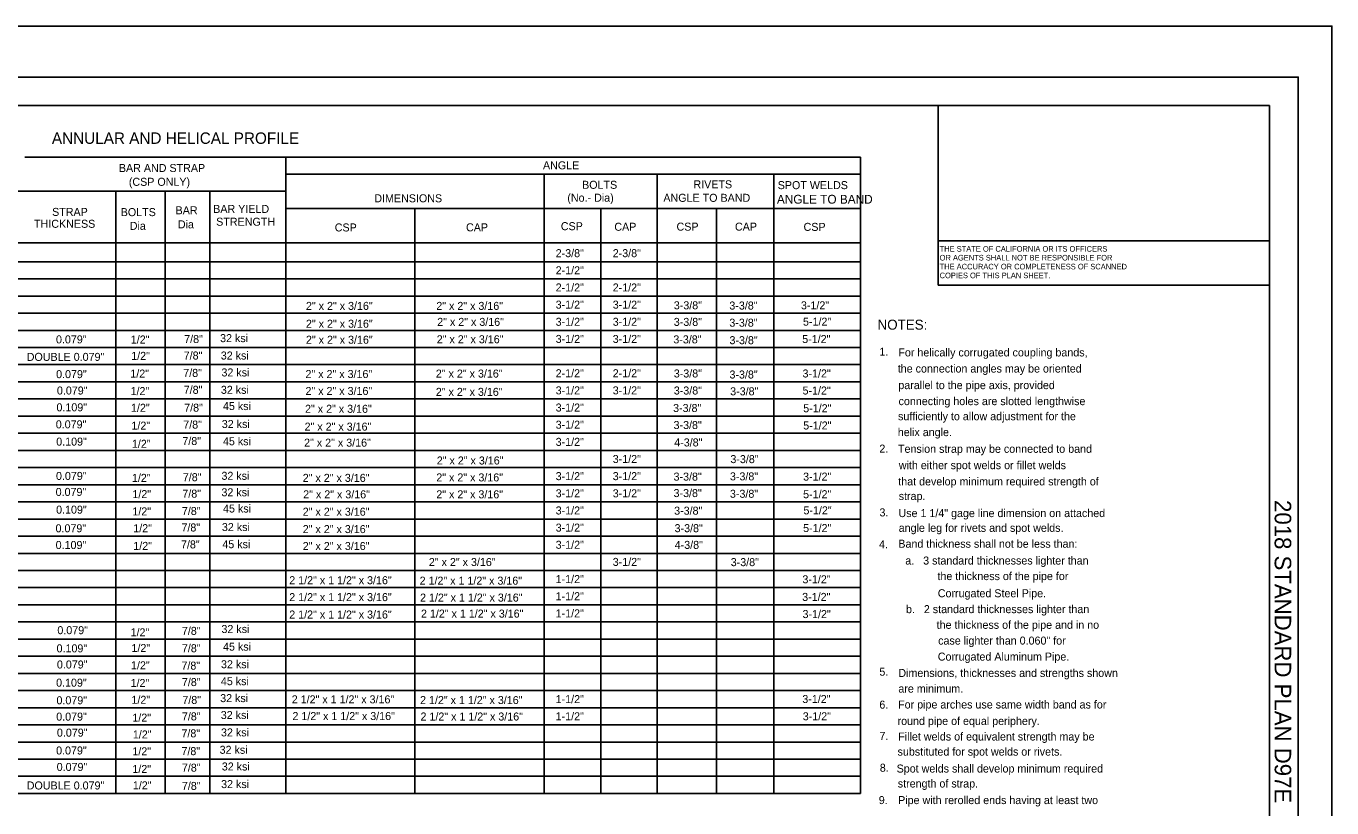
# Model space of a CAD drawing. Extents: x -894 to 866, y -476 to 714.
# Drawn here: x -276 to 866, y 30 to 714 of the extents above; entities that cross this region are included whole.
import ezdxf

# ---------------------------------------------------------------- set-up
doc = ezdxf.new("R2010")
doc.units = 0
for name, color, linetype in [('10 Sheet Format', 7, 'Continuous'), ('57 Undefined', 7, 'Continuous'), ('60 Nongeo Data', 7, 'Continuous')]:
    doc.layers.add(name, color=color, linetype=linetype)

msp = doc.modelspace()

# ---------------------------------------------------------------- linework, layer by layer
at = {"layer": '10 Sheet Format'}
for p, q in [((-863.4, 669), (836.6, 669)), ((836.6, 669), (836.6, 669)), ((836.6, 669), (836.6, -431)), ((-813.5, 644), (811.5, 644)), ((521.5, 487.1), (521.5, 644)), ((811.5, -406), (811.5, 644)), ((811.5, 525.9), (521.5, 525.9)), ((811.5, 487.1), (521.5, 487.1))]:
    msp.add_line(p, q, dxfattribs=at)
for points in [[(-894, 713.6), (866, 713.6), (866, -476.4), (-894, -476.4)], [(-863.4, -431), (836.6, -431), (836.6, 669), (-863.4, 669)]]:
    msp.add_lwpolyline(points, close=True, dxfattribs=at)
at = {"layer": '60 Nongeo Data'}
for p, q in [((-277.3, 599.1), (453.6, 599.1)), ((-48.8, 599.1), (-48.8, 42.5)), ((453.6, 599.1), (453.6, 42.5)), ((-48.8, 584.1), (154.1, 584.1)), ((143.7, 584.1), (453.6, 584.1)), ((177.1, 584.1), (177.1, 42.5)), ((275.8, 584.1), (275.8, 42.5)), ((377.8, 584.1), (377.8, 42.5)), ((-285.5, 569.1), (-48.8, 569.1)), ((-197.5, 569.1), (-197.5, 237.5)), ((-154.4, 569.1), (-154.4, 42.5)), ((-115.4, 569.1), (-115.4, 237.5)), ((-48.8, 554.1), (150.4, 554.1)), ((63.8, 554.1), (63.8, 42.5)), ((143.7, 554.1), (453.6, 554.1)), ((226.6, 554.1), (226.6, 42.5)), ((327.7, 554.1), (327.7, 42.5)), ((-805.7, 524.1), (453.6, 524.1)), ((-649.9, 507.5), (-45.4, 507.5)), ((-45.4, 507.5), (148.8, 507.5)), ((143.7, 507.5), (453.6, 507.5)), ((-739.8, 492.5), (-45.4, 492.5)), ((-45.4, 492.5), (162, 492.5)), ((143.7, 492.5), (453.6, 492.5)), ((-805.7, 477.5), (-45.4, 477.5)), ((-45.4, 477.5), (150, 477.5)), ((143.7, 477.5), (453.6, 477.5)), ((-649.8, 462.5), (-45.4, 462.5)), ((-45.4, 462.5), (154.5, 462.5)), ((143.7, 462.5), (453.6, 462.5)), ((-649.9, 447.5), (-45.4, 447.5)), ((-45.4, 447.5), (154.9, 447.5)), ((143.7, 447.5), (453.6, 447.5)), ((-649.9, 432.5), (-45.4, 432.5)), ((-45.4, 432.5), (154.1, 432.5)), ((143.7, 432.5), (453.6, 432.5)), ((-805.7, 417.5), (-45.4, 417.5)), ((-45.4, 417.5), (155.3, 417.5)), ((143.7, 417.5), (453.6, 417.5)), ((-649.9, 402.5), (-45.4, 402.5)), ((-45.4, 402.5), (160.5, 402.5)), ((143.7, 402.5), (453.6, 402.5)), ((-649.9, 387.5), (-45.4, 387.5)), ((-45.4, 387.5), (156.4, 387.5)), ((143.7, 387.5), (453.6, 387.5)), ((-739.6, 372.5), (-45.4, 372.5)), ((-45.4, 372.5), (163.2, 372.5)), ((143.7, 372.5), (453.6, 372.5)), ((-649.9, 357.5), (-45.4, 357.5)), ((-45.4, 357.5), (152.2, 357.5)), ((143.7, 357.5), (453.6, 357.5)), ((-649.9, 342.5), (-45.4, 342.5)), ((-45.4, 342.5), (152.3, 342.5)), ((143.7, 342.5), (453.6, 342.5)), ((-805.7, 327.5), (-45.4, 327.5)), ((-45.4, 327.5), (152.3, 327.5)), ((143.7, 327.5), (453.6, 327.5)), ((-649.8, 312.5), (-45.4, 312.5)), ((-45.4, 312.5), (149.2, 312.5)), ((143.7, 312.5), (453.6, 312.5)), ((-649.9, 297.5), (-45.4, 297.5)), ((-45.4, 297.5), (146.8, 297.5)), ((143.7, 297.5), (453.6, 297.5)), ((-739.8, 282.5), (-45.4, 282.5)), ((-45.4, 282.5), (155.1, 282.5)), ((143.7, 282.5), (453.6, 282.5)), ((-649.9, 267.5), (-45.4, 267.5)), ((-45.4, 267.5), (151.7, 267.5)), ((143.7, 267.5), (453.6, 267.5)), ((-649.9, 252.5), (-45.4, 252.5)), ((-45.4, 252.5), (151.4, 252.5)), ((143.7, 252.5), (453.6, 252.5)), ((-805.7, 237.5), (143.7, 237.5)), ((-805.7, 237.5), (-45.4, 237.5)), ((-197.5, 237.5), (-197.5, 42.5)), ((-115.4, 237.5), (-115.4, 42.5)), ((143.7, 237.5), (453.6, 237.5)), ((143.7, 237.5), (421.4, 237.5)), ((-649.9, 222.5), (-45.4, 222.5)), ((-45.4, 222.5), (159.4, 222.5)), ((143.7, 222.5), (453.6, 222.5)), ((-649.9, 207.5), (-45.4, 207.5)), ((-45.4, 207.5), (167.8, 207.5)), ((143.7, 207.5), (453.6, 207.5)), ((-649.9, 192.5), (-45.4, 192.5)), ((-45.4, 192.5), (153.5, 192.5)), ((143.7, 192.5), (453.6, 192.5)), ((-649.9, 177.5), (-45.4, 177.5)), ((-45.4, 177.5), (181.1, 177.5)), ((143.7, 177.5), (453.6, 177.5)), ((-739.8, 162.5), (-45.4, 162.5)), ((-45.4, 162.5), (175.1, 162.5)), ((143.7, 162.5), (453.6, 162.5)), ((-649.9, 147.5), (-45.4, 147.5)), ((-45.4, 147.5), (164.6, 147.5)), ((143.7, 147.5), (453.6, 147.5)), ((-739.8, 132.5), (-45.4, 132.5)), ((-45.4, 132.5), (160.6, 132.5)), ((143.7, 132.5), (453.6, 132.5)), ((-649.9, 117.5), (-45.4, 117.5)), ((-45.4, 117.5), (164.3, 117.5)), ((143.7, 117.5), (453.6, 117.5)), ((-649.9, 102.5), (-45.4, 102.5)), ((-45.4, 102.5), (159.5, 102.5)), ((143.7, 102.5), (453.6, 102.5)), ((-649.9, 87.5), (-45.4, 87.5)), ((-45.4, 87.5), (158.9, 87.5)), ((143.7, 87.5), (453.6, 87.5)), ((-649.9, 72.5), (-45.4, 72.5)), ((-45.4, 72.5), (156.8, 72.5)), ((143.7, 72.5), (453.6, 72.5)), ((-649.9, 57.5), (-45.4, 57.5)), ((-45.4, 57.5), (169.3, 57.5)), ((143.7, 57.5), (453.6, 57.5)), ((-805.7, 42.5), (453.6, 42.5))]:
    msp.add_line(p, q, dxfattribs=at)

# ---------------------------------------------------------------- texts
at = {"layer": '10 Sheet Format'}
for s, p in [('THE STATE OF CALIFORNIA OR ITS OFFICERS', (522.9, 516.3)), ('THE ACCURACY OR COMPLETENESS OF SCANNED', (522.9, 500.8)), ('OR AGENTS SHALL NOT BE RESPONSIBLE FOR', (522.9, 508.6)), ('COPIES OF THIS PLAN SHEET.', (522.9, 493.1))]:
    msp.add_text(s, height=4.9, dxfattribs=at).set_placement(p)
msp.add_text('2018 STANDARD PLAN D97E', height=14.5, rotation=270, dxfattribs=at).set_placement((815.9, 299.1))
at = {"layer": '57 Undefined'}
for s, height, p in [('ANNULAR AND HELICAL PROFILE', 10, (-253.5, 610.6)), ('ANGLE', 7, (176, 588.3)), ('BAR AND STRAP', 7, (-194.9, 586)), ('(CSP ONLY)', 7, (-186.2, 573.9)), ('BOLTS', 7, (210.2, 571.3)), ('RIVETS', 7, (307.6, 571.7)), ('SPOT WELDS', 7, (381.3, 571)), ('DIMENSIONS', 7, (28.5, 559.5)), ('(No.- Dia)', 7, (197.3, 560)), ('ANGLE TO BAND', 7, (281.3, 559.9)), ('ANGLE TO BAND', 7.718, (380.6, 558.3)), ('STRAP', 7, (-253.3, 547.6)), ('BOLTS', 7, (-193.3, 547.4)), ('BAR', 7, (-145.3, 549)), ('BAR YIELD', 7, (-112.4, 550.2)), ('THICKNESS', 7, (-269.1, 537.2)), ('Dia', 7, (-185.4, 535.4)), ('Dia', 7, (-143.3, 536.7)), ('STRENGTH', 7, (-109.8, 539)), ('CSP', 7, (-6.1, 534)), ('CAP', 7, (108.7, 534.1)), ('CSP', 7, (191.6, 535.1)), ('CAP', 7, (238.4, 534.6)), ('CSP', 7, (292.8, 534.7)), ('CAP', 7, (343.9, 534.7)), ('CSP', 7, (403.9, 534.5)), ('2-3/8"', 7, (187.1, 511.5)), ('2-3/8"', 7, (237, 511.5)), ('2-1/2"', 7, (187.1, 496.5)), ('2-1/2"', 7, (187.1, 481.5)), ('2-1/2"', 7, (237, 481.5)), ('2" x 2" x 3/16"', 7, (-31.3, 465.4)), ('2" x 2" x 3/16"', 7, (82.7, 465.4)), ('3-1/2"', 7, (187.1, 466.5)), ('3-1/2"', 7, (237, 466.5)), ('3-3/8"  ', 7, (290.4, 465.9)), ('3-3/8"  ', 7, (339, 465.7)), ('3-1/2"  ', 7, (401.6, 465.9)), ('2" x 2" x 3/16"', 7, (-31.3, 449.8)), ('2" x 2" x 3/16"', 7, (83.5, 451.4)), ('3-1/2"', 7, (187.1, 451.5)), ('3-1/2"', 7, (237, 451.5)), ('3-3/8"  ', 7, (290.4, 451.4)), ('3-3/8"  ', 7, (339, 450.7)), ('5-1/2"  ', 7, (403.4, 451.6)), ('NOTES:', 8.75, (468.6, 448.1)), ('0.079"', 7, (-249.9, 436.1)), ('1/2" ', 7, (-184.5, 436)), ('7/8" ', 7, (-137.8, 436.4)), ('32 ksi', 7, (-106.4, 437.2)), ('2" x 2" x 3/16"', 7, (-31.3, 435.8)), ('2" x 2" x 3/16"', 7, (83.1, 436.2)), ('3-1/2"', 7, (187.1, 436.5)), ('3-1/2"', 7, (237, 436.5)), ('3-3/8"  ', 7, (290, 436.1)), ('3-3/8"  ', 7, (339.1, 435.4)), ('5-1/2"  ', 7, (402.7, 436.4)), ('DOUBLE 0.079"', 7, (-275.5, 420.8)), ('1/2" ', 7, (-184.1, 421.7)), ('7/8" ', 7, (-138.2, 422)), ('32 ksi', 7, (-105.8, 422)), ('1.', 7, (470.2, 425.4)), ('For helically corrugated coupling bands,', 7, (486.8, 424.7)), ('0.079"', 7, (-249.8, 405.7)), ('1/2" ', 7, (-184.9, 406.2)), ('7/8" ', 7, (-138.6, 406.8)), ('32 ksi', 7, (-105.2, 407.2)), ('2" x 2" x 3/16"', 7, (-31.7, 405.8)), ('2" x 2" x 3/16"', 7, (82.3, 406.2)), ('2-1/2"', 7, (187.1, 406.5)), ('2-1/2"', 7, (237, 406.5)), ('3-3/8"  ', 7, (290.4, 406.3)), ('3-3/8"  ', 7, (339.1, 405.4)), ('3-1/2"  ', 7, (403, 406.3)), ('the connection angles may be oriented', 7, (486.3, 410.6)), ('parallel to the pipe axis, provided', 7, (486.8, 396.1)), ('0.079"', 7, (-249.1, 391.4)), ('1/2" ', 7, (-184.7, 390.9)), ('7/8" ', 7, (-138.2, 392)), ('32 ksi', 7, (-105.7, 392)), ('2" x 2" x 3/16"', 7, (-31.7, 391)), ('2" x 2" x 3/16"', 7, (82.3, 390.2)), ('3-1/2"', 7, (187.1, 391.5)), ('3-1/2"', 7, (237, 391.5)), ('3-3/8"  ', 7, (290.4, 391.4)), ('3-3/8"  ', 7, (339.7, 390.7)), ('5-1/2"  ', 7, (403, 391.4)), ('connecting holes are slotted lengthwise', 7, (487, 382.1)), ('0.109"', 7, (-249.5, 376.7)), ('1/2" ', 7, (-184.3, 376.3)), ('7/8" ', 7, (-137.8, 376.4)), ('45 ksi', 7, (-103.9, 377.8)), ('2" x 2" x 3/16"', 7, (-32.1, 375.4)), ('3-1/2"', 7, (187.1, 376.5)), ('3-3/8"  ', 7, (289.8, 376.1)), ('5-1/2"  ', 7, (403.6, 375.9)), ('0.079"', 7, (-250.1, 361.8)), ('1/2" ', 7, (-183.9, 360.7)), ('7/8" ', 7, (-138.6, 361.6)), ('32 ksi', 7, (-104.9, 362.1)), ('2" x 2" x 3/16"', 7, (-32.5, 359.8)), ('3-1/2"', 7, (187.1, 361.5)), ('3-3/8"  ', 7, (290.2, 361.2)), ('5-1/2"  ', 7, (403.6, 360.8)), ('sufficiently to allow adjustment for the', 7, (486.5, 368.9)), ('7/8" ', 7, (-139.4, 347.2)), ('45 ksi', 7, (-103.9, 347)), ('helix angle.', 7, (486.3, 355)), ('0.109"', 7, (-249.7, 346.7)), ('1/2" ', 7, (-183.5, 344.8)), ('2" x 2" x 3/16"', 7, (-32.9, 345.8)), ('3-1/2"', 7, (187.1, 346.5)), ('4-3/8"  ', 7, (290.8, 346)), ('2.', 7, (470.2, 340.6)), ('Tension strap may be connected to band', 7, (486.5, 340.4)), ('2" x 2" x 3/16"', 7, (83.1, 330.2)), ('3-1/2"', 7, (237, 331.5)), ('3-3/8"  ', 7, (339.9, 331.4)), ('with either spot welds or fillet welds', 7, (487.2, 326.1)), ('0.079"', 7, (-249.9, 316.7)), ('1/2" ', 7, (-183.5, 315)), ('7/8" ', 7, (-139, 315.6)), ('32 ksi', 7, (-105.2, 316.8)), ('2" x 2" x 3/16"', 7, (-34.1, 315)), ('2" x 2" x 3/16"', 7, (82.7, 315.4)), ('3-1/2"', 7, (187.1, 316.5)), ('3-1/2"', 7, (237, 316.5)), ('3-3/8"  ', 7, (290.2, 316.1)), ('3-3/8"  ', 7, (339.5, 316.3)), ('3-1/2"  ', 7, (403.5, 316.1)), ('0.079"', 7, (-250.2, 302.7)), ('7/8" ', 7, (-139.4, 301.2)), ('32 ksi', 7, (-105.2, 302.4)), ('3-1/2"', 7, (187.1, 301.5)), ('3-1/2"', 7, (237, 301.5)), ('3-3/8"  ', 7, (290.2, 301.7)), ('3-3/8"  ', 7, (339.5, 301.1)), ('that develop minimum required strength of', 7, (486.7, 311.9)), ('1/2" ', 7, (-183.1, 300.8)), ('2" x 2" x 3/16"', 7, (-33.7, 300.6)), ('2" x 2" x 3/16"', 7, (82.7, 300.6)), ('5-1/2"  ', 7, (403.5, 300.7)), ('strap.', 7, (487.1, 299.1)), ('0.109"', 7, (-249.8, 287.2)), ('1/2" ', 7, (-183.1, 285.7)), ('7/8" ', 7, (-139.8, 286)), ('45 ksi', 7, (-103.8, 288.2)), ('2" x 2" x 3/16"', 7, (-34.1, 285.4)), ('3-1/2"', 7, (187.1, 286.5)), ('3-3/8"  ', 7, (290.7, 286.3)), ('5-1/2"  ', 7, (403.8, 286.6)), ('3.', 7, (470.3, 284.8)), ('Use 1 1/4" gage line dimension on attached', 7, (486.9, 284.2)), ('0.079"', 7, (-250.3, 270.9)), ('1/2" ', 7, (-182.3, 271)), ('7/8" ', 7, (-140.2, 271.6)), ('32 ksi', 7, (-104.8, 272)), ('2" x 2" x 3/16"', 7, (-34.1, 270.2)), ('3-1/2"', 7, (187.1, 271.5)), ('3-3/8"  ', 7, (291.1, 271)), ('5-1/2"  ', 7, (403.5, 271.1)), ('angle leg for rivets and spot welds.', 7, (487.1, 271.3)), ('0.109"', 7, (-250.2, 256.3)), ('1/2" ', 7, (-182.3, 255.5)), ('7/8" ', 7, (-140.6, 256.8)), ('45 ksi', 7, (-104.4, 257)), ('2" x 2" x 3/16"', 7, (-34.1, 255.4)), ('3-1/2"', 7, (187.1, 256.5)), ('4-3/8"  ', 7, (291.2, 256.4)), ('4.', 7, (469.9, 256.9)), ('Band thickness shall not be less than:', 7, (486.8, 257.4)), ('2" x 2" x 3/16"', 7, (76.2, 241.4)), ('3-1/2"', 7, (237, 241.5)), ('3-3/8"  ', 7, (340.2, 241.3)), ('a.   3 standard thicknesses lighter than', 7, (492.9, 242.7)), ('2 1/2" x 1 1/2" x 3/16"', 7, (-45.9, 225.5)), ('2 1/2" x 1 1/2" x 3/16"', 7, (68.1, 225.1)), ('1-1/2"', 7, (187.1, 226.5)), ('3-1/2"  ', 7, (402.9, 226.3)), ('the thickness of the pipe for ', 7, (521, 229.1)), ('2 1/2" x 1 1/2" x 3/16"', 7, (-45.9, 210.7)), ('2 1/2" x 1 1/2" x 3/16"', 7, (68.5, 210.3)), ('1-1/2"', 7, (187.1, 211.5)), ('3-1/2"  ', 7, (402.7, 210.9)), ('Corrugated Steel Pipe.', 7, (521.3, 214.1)), ('b.   2 standard thicknesses lighter than', 7, (493.5, 200.2)), ('2 1/2" x 1 1/2" x 3/16"', 7, (-45.9, 195.5)), ('2 1/2" x 1 1/2" x 3/16"', 7, (69.3, 196.3)), ('1-1/2"', 7, (187.1, 196.5)), ('3-1/2"  ', 7, (403, 195.9)), ('0.079"', 7, (-248.7, 181.8)), ('1/2" ', 7, (-184.7, 179.9)), ('7/8" ', 7, (-139.8, 181.2)), ('32 ksi', 7, (-105.2, 182.8)), ('the thickness of the pipe and in no', 7, (520.3, 186.5)), ('0.109"', 7, (-249.4, 165.9)), ('1/2" ', 7, (-183.9, 166.2)), ('7/8" ', 7, (-139.8, 166)), ('45 ksi', 7, (-103.8, 167.4)), ('case lighter than 0.060" for ', 7, (521.6, 172.7)), ('Corrugated Aluminum Pipe.', 7, (521.3, 158.7)), ('0.079"', 7, (-249.1, 151.8)), ('1/2" ', 7, (-184.3, 151.1)), ('7/8" ', 7, (-140.2, 150.8)), ('32 ksi', 7, (-105.6, 152)), ('5.', 7, (470.2, 145.5)), ('Dimensions, thicknesses and strengths shown', 7, (486.8, 144.4)), ('0.109"', 7, (-249.8, 135.9)), ('1/2" ', 7, (-184.7, 135.6)), ('7/8" ', 7, (-139.8, 136.4)), ('45 ksi', 7, (-105.7, 137.2)), ('are minimum.', 7, (486.8, 130.7)), ('0.079"', 7, (-249.5, 120.5)), ('1/2" ', 7, (-183.9, 120.9)), ('7/8" ', 7, (-139.4, 120.8)), ('32 ksi', 7, (-106.3, 122.4)), ('2 1/2" x 1 1/2" x 3/16"', 7, (-43.7, 121.3)), ('2 1/2" x 1 1/2" x 3/16"', 7, (68.5, 120.7)), ('1-1/2"', 7, (187.1, 121.5)), ('3-1/2"  ', 7, (402.8, 121.6)), ('32 ksi', 7, (-105.8, 107.6)), ('6.', 7, (470.2, 116.7)), ('For pipe arches use same width band as for', 7, (486.6, 116.8)), ('0.079"', 7, (-249.7, 106.2)), ('1/2" ', 7, (-183.1, 105.3)), ('7/8" ', 7, (-139.8, 106.4)), ('2 1/2" x 1 1/2" x 3/16"', 7, (-43.1, 106.7)), ('2 1/2" x 1 1/2" x 3/16"', 7, (68.9, 106.3)), ('1-1/2"', 7, (187.1, 106.5)), ('3-1/2"  ', 7, (403.2, 106.5)), ('round pipe of equal periphery.', 7, (486.1, 102.4)), ('0.079"', 7, (-249.1, 92.2)), ('1/2" ', 7, (-182.7, 90.6)), ('7/8" ', 7, (-140.2, 91.6)), ('32 ksi', 7, (-105.6, 92.4)), ('7.', 7, (470.3, 89.4)), ('Fillet welds of equivalent strength may be', 7, (486.7, 88.8)), ('0.079"', 7, (-249.8, 76.6)), ('1/2" ', 7, (-183.1, 75.9)), ('7/8" ', 7, (-140.2, 76)), ('32 ksi', 7, (-106.8, 77.2)), ('substituted for spot welds or rivets.', 7, (486.1, 75.6)), ('0.079"', 7, (-249.3, 62.2)), ('7/8" ', 7, (-139.8, 61.6)), ('32 ksi', 7, (-104.9, 62.6)), ('8.', 7, (470.6, 61.5)), ('1/2" ', 7, (-183.1, 60.4)), ('Spot welds shall develop minimum required', 7, (485.3, 60.8)), ('DOUBLE 0.079"', 7, (-275.5, 46)), ('1/2" ', 7, (-182.7, 46.1)), ('7/8" ', 7, (-139.8, 45.6)), ('32 ksi', 7, (-105.5, 47.2)), ('strength of strap.', 7, (486.3, 47.7)), ('9.', 7, (469.7, 33.2)), ('Pipe with rerolled ends having at least two', 7, (486.6, 33.2))]:
    msp.add_text(s, height=height, dxfattribs=at).set_placement(p)

doc.saveas('drawing.dxf')
